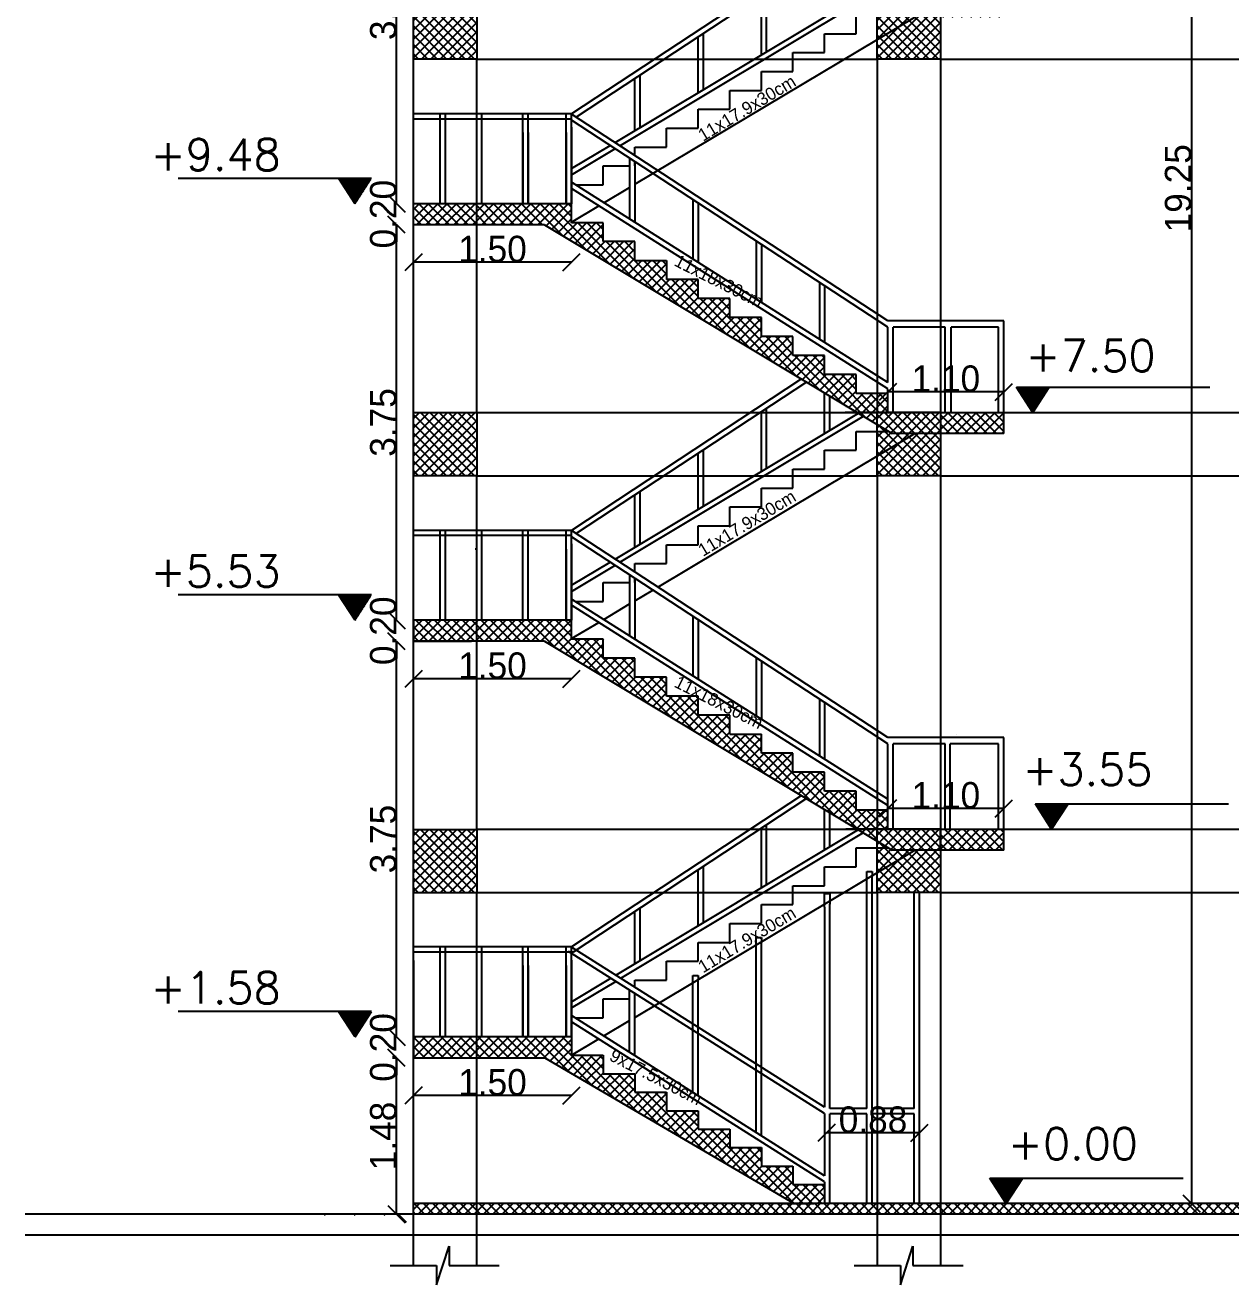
# Model space of a CAD drawing. Extents: x 151242 to 151523, y 158752 to 159354.
# Drawn here: x 151381.78 to 151393.22, y 158988.16 to 159000.1 of the extents above; entities that cross this region are included whole.
import ezdxf

# ---------------------------------------------------------------- set-up
doc = ezdxf.new("R2010")
doc.units = 0
doc.header["$LTSCALE"] = 3
doc.header["$MEASUREMENT"] = 0
doc.header["$PDMODE"] = 2
doc.header["$PDSIZE"] = 0.03
doc.linetypes.add('AUSGEZOGEN', pattern=[0])
doc.linetypes.add('VONLAYER', pattern=[0])
doc.layers.get('0').update_dxf_attribs({"linetype": 'CONTINUOUS'})
doc.layers.get('DEFPOINTS').update_dxf_attribs({"linetype": 'CONTINUOUS'})
for name, color, linetype in [('3', 4, 'CONTINUOUS'), ('4', 12, 'CONTINUOUS'), ('concret', 5, 'CONTINUOUS'), ('EBENE0', 7, 'AUSGEZOGEN'), ('HATH', 253, 'CONTINUOUS'), ('ST', 2, 'CONTINUOUS'), ('Stairs', 231, 'CONTINUOUS'), ('TEXTM', 2, 'CONTINUOUS'), ('TEXTS', 1, 'CONTINUOUS')]:
    doc.layers.add(name, color=color, linetype=linetype)
doc.layers.add('LAND CORNERS', color=255, linetype='CONTINUOUS', lineweight=25)
doc.styles.add('ROMANS', font='romans.shx')
doc.dimstyles.new('mais 1-100 plan', dxfattribs={"dimtxt": 0.25, "dimasz": 0.1635, "dimexe": 0.18, "dimexo": 0.0625, "dimgap": 0, "dimtad": 1, "dimzin": 0, "dimdsep": 46, "dimtxsty": 'Standard', "dimblk": 'OBLIQUE', "dimcen": 0, "dimse1": 1, "dimse2": 1, "dimclrd": 8, "dimclrt": 4, "dimadec": 0, "dimazin": 0, "dimtfac": 1, "dimtix": 1, "dimtofl": 0, "dimtmove": 0, "dimatfit": 3, "dimldrblk": 'OBLIQUE', "dimfxl": 0.18, "dimtolj": 1, "dimtzin": 0, "dimarcsym": 0})
pattern_1 = [(45, (-749.608565, -22062.953317), (-0.044194173824, 0.044194173824), []), (135, (-749.608565, -22062.953317), (-0.044194173824, -0.044194173824), [])]

# ---------------------------------------------------------------- blocks, each defined once
blk = doc.blocks.new('_OBLIQUE')
at = {"color": 0, "linetype": 'ByBlock'}
blk.add_line((-0.5, -0.5), (0.5, 0.5), dxfattribs=at)
blk = doc.blocks.new('*D728')
at = {"layer": 'DEFPOINTS', "color": 0, "transparency": 16777216}
for p in [(151392.878, 159008.183), (151392.846, 158988.933), (151392.878, 158988.933)]:
    blk.add_point(p, dxfattribs=at)
at = {"layer": 'LAND CORNERS', "color": 8, "lineweight": -2, "transparency": 16777216}
blk.add_line((151392.846, 159008.183), (151392.846, 158988.933), dxfattribs=at)
at = {"layer": 'LAND CORNERS', "color": 8, "lineweight": -2, "transparency": 16777216, "xscale": 0.1635000000000001, "yscale": 0.1635000000000001, "zscale": 0.1635000000000001}
for p, rotation in [((151392.846, 159008.183), 90), ((151392.846, 158988.933), 270)]:
    blk.add_blockref('_OBLIQUE', p, dxfattribs=dict(at, rotation=rotation))
at = {"layer": 'LAND CORNERS', "color": 4, "transparency": 16777216, "insert": (151392.721, 158998.558), "char_height": 0.25, "attachment_point": 5, "rotation": 90}
blk.add_mtext('\\A1;19.25', dxfattribs=at)
blk = doc.blocks.new('*D740')
at = {"layer": 'DEFPOINTS', "color": 0, "transparency": 16777216}
for p in [(151385.307, 158990.313), (151385.461, 158990.313), (151385.461, 158988.833)]:
    blk.add_point(p, dxfattribs=at)
at = {"layer": 'LAND CORNERS', "color": 8, "lineweight": -2, "transparency": 16777216}
blk.add_line((151385.307, 158988.833), (151385.307, 158990.313), dxfattribs=at)
at = {"layer": 'LAND CORNERS', "color": 8, "lineweight": -2, "transparency": 16777216, "xscale": 0.1635000000000001, "yscale": 0.1635000000000001, "zscale": 0.1635000000000001}
for p, rotation in [((151385.307, 158990.313), 90), ((151385.307, 158988.833), 270)]:
    blk.add_blockref('_OBLIQUE', p, dxfattribs=dict(at, rotation=rotation))
at = {"layer": 'LAND CORNERS', "color": 4, "transparency": 16777216, "insert": (151385.182, 158989.573), "char_height": 0.25, "attachment_point": 5, "rotation": 90}
blk.add_mtext('\\A1;1.48', dxfattribs=at)
blk = doc.blocks.new('*D741')
at = {"layer": 'DEFPOINTS', "color": 0, "transparency": 16777216}
for p in [(151385.307, 158990.513), (151385.467, 158990.513), (151385.467, 158990.313)]:
    blk.add_point(p, dxfattribs=at)
at = {"layer": 'LAND CORNERS', "color": 8, "lineweight": -2, "transparency": 16777216}
for p, q in [((151385.307, 158990.513), (151385.307, 158990.677)), ((151385.307, 158990.313), (151385.307, 158990.15))]:
    blk.add_line(p, q, dxfattribs=at)
at = {"layer": 'LAND CORNERS', "color": 8, "lineweight": -2, "transparency": 16777216, "xscale": 0.1635000000000001, "yscale": 0.1635000000000001, "zscale": 0.1635000000000001}
for p, rotation in [((151385.307, 158990.513), 270), ((151385.307, 158990.313), 90)]:
    blk.add_blockref('_OBLIQUE', p, dxfattribs=dict(at, rotation=rotation))
at = {"layer": 'LAND CORNERS', "color": 4, "transparency": 16777216, "insert": (151385.182, 158990.413), "char_height": 0.25, "attachment_point": 5, "rotation": 90}
blk.add_mtext('\\A1;0.20', dxfattribs=at)
blk = doc.blocks.new('*D742')
at = {"layer": 'DEFPOINTS', "color": 0, "transparency": 16777216}
for p in [(151385.307, 158994.263), (151385.467, 158994.263), (151385.467, 158990.513)]:
    blk.add_point(p, dxfattribs=at)
at = {"layer": 'LAND CORNERS', "color": 8, "lineweight": -2, "transparency": 16777216}
blk.add_line((151385.307, 158990.513), (151385.307, 158994.263), dxfattribs=at)
at = {"layer": 'LAND CORNERS', "color": 8, "lineweight": -2, "transparency": 16777216, "xscale": 0.1635000000000001, "yscale": 0.1635000000000001, "zscale": 0.1635000000000001}
for p, rotation in [((151385.307, 158994.263), 90), ((151385.307, 158990.513), 270)]:
    blk.add_blockref('_OBLIQUE', p, dxfattribs=dict(at, rotation=rotation))
at = {"layer": 'LAND CORNERS', "color": 4, "transparency": 16777216, "insert": (151385.182, 158992.388), "char_height": 0.25, "attachment_point": 5, "rotation": 90}
blk.add_mtext('\\A1;3.75', dxfattribs=at)
blk = doc.blocks.new('*D743')
at = {"layer": 'DEFPOINTS', "color": 0, "transparency": 16777216}
for p in [(151385.307, 158994.463), (151385.467, 158994.463), (151385.467, 158994.263)]:
    blk.add_point(p, dxfattribs=at)
at = {"layer": 'LAND CORNERS', "color": 8, "lineweight": -2, "transparency": 16777216}
for p, q in [((151385.307, 158994.463), (151385.307, 158994.627)), ((151385.307, 158994.263), (151385.307, 158994.1))]:
    blk.add_line(p, q, dxfattribs=at)
at = {"layer": 'LAND CORNERS', "color": 8, "lineweight": -2, "transparency": 16777216, "xscale": 0.1635000000000001, "yscale": 0.1635000000000001, "zscale": 0.1635000000000001}
for p, rotation in [((151385.307, 158994.463), 270), ((151385.307, 158994.263), 90)]:
    blk.add_blockref('_OBLIQUE', p, dxfattribs=dict(at, rotation=rotation))
at = {"layer": 'LAND CORNERS', "color": 4, "transparency": 16777216, "insert": (151385.182, 158994.363), "char_height": 0.25, "attachment_point": 5, "rotation": 90}
blk.add_mtext('\\A1;0.20', dxfattribs=at)
blk = doc.blocks.new('*D744')
at = {"layer": 'DEFPOINTS', "color": 0, "transparency": 16777216}
for p in [(151385.307, 158998.213), (151385.467, 158998.213), (151385.467, 158994.463)]:
    blk.add_point(p, dxfattribs=at)
at = {"layer": 'LAND CORNERS', "color": 8, "lineweight": -2, "transparency": 16777216}
blk.add_line((151385.307, 158994.463), (151385.307, 158998.213), dxfattribs=at)
at = {"layer": 'LAND CORNERS', "color": 8, "lineweight": -2, "transparency": 16777216, "xscale": 0.1635000000000001, "yscale": 0.1635000000000001, "zscale": 0.1635000000000001}
for p, rotation in [((151385.307, 158998.213), 90), ((151385.307, 158994.463), 270)]:
    blk.add_blockref('_OBLIQUE', p, dxfattribs=dict(at, rotation=rotation))
at = {"layer": 'LAND CORNERS', "color": 4, "transparency": 16777216, "insert": (151385.182, 158996.338), "char_height": 0.25, "attachment_point": 5, "rotation": 90}
blk.add_mtext('\\A1;3.75', dxfattribs=at)
blk = doc.blocks.new('*D745')
at = {"layer": 'DEFPOINTS', "color": 0, "transparency": 16777216}
for p in [(151385.307, 158998.413), (151385.467, 158998.413), (151385.467, 158998.213)]:
    blk.add_point(p, dxfattribs=at)
at = {"layer": 'LAND CORNERS', "color": 8, "lineweight": -2, "transparency": 16777216}
for p, q in [((151385.307, 158998.413), (151385.307, 158998.577)), ((151385.307, 158998.213), (151385.307, 158998.05))]:
    blk.add_line(p, q, dxfattribs=at)
at = {"layer": 'LAND CORNERS', "color": 8, "lineweight": -2, "transparency": 16777216, "xscale": 0.1635000000000001, "yscale": 0.1635000000000001, "zscale": 0.1635000000000001}
for p, rotation in [((151385.307, 158998.413), 270), ((151385.307, 158998.213), 90)]:
    blk.add_blockref('_OBLIQUE', p, dxfattribs=dict(at, rotation=rotation))
at = {"layer": 'LAND CORNERS', "color": 4, "transparency": 16777216, "insert": (151385.182, 158998.313), "char_height": 0.25, "attachment_point": 5, "rotation": 90}
blk.add_mtext('\\A1;0.20', dxfattribs=at)
blk = doc.blocks.new('*D746')
at = {"layer": 'DEFPOINTS', "color": 0, "transparency": 16777216}
for p in [(151385.307, 159002.163), (151385.467, 159002.163), (151385.467, 158998.413)]:
    blk.add_point(p, dxfattribs=at)
at = {"layer": 'LAND CORNERS', "color": 8, "lineweight": -2, "transparency": 16777216}
blk.add_line((151385.307, 158998.413), (151385.307, 159002.163), dxfattribs=at)
at = {"layer": 'LAND CORNERS', "color": 8, "lineweight": -2, "transparency": 16777216, "xscale": 0.1635000000000001, "yscale": 0.1635000000000001, "zscale": 0.1635000000000001}
for p, rotation in [((151385.307, 159002.163), 90), ((151385.307, 158998.413), 270)]:
    blk.add_blockref('_OBLIQUE', p, dxfattribs=dict(at, rotation=rotation))
at = {"layer": 'LAND CORNERS', "color": 4, "transparency": 16777216, "insert": (151385.182, 159000.288), "char_height": 0.25, "attachment_point": 5, "rotation": 90}
blk.add_mtext('\\A1;3.75', dxfattribs=at)
blk = doc.blocks.new('*D754')
at = {"layer": 'DEFPOINTS', "color": 0, "transparency": 16777216}
for p in [(151389.385, 158989.602), (151389.385, 158989.445), (151390.267, 158989.445)]:
    blk.add_point(p, dxfattribs=at)
at = {"layer": 'LAND CORNERS', "color": 8, "lineweight": -2, "transparency": 16777216}
blk.add_line((151390.267, 158989.602), (151389.385, 158989.602), dxfattribs=at)
at = {"layer": 'LAND CORNERS', "color": 8, "lineweight": -2, "transparency": 16777216, "xscale": 0.1635000000000001, "yscale": 0.1635000000000001, "zscale": 0.1635000000000001, "rotation": 180}
blk.add_blockref('_OBLIQUE', (151389.385, 158989.602), dxfattribs=at)
at = {"layer": 'LAND CORNERS', "color": 8, "lineweight": -2, "transparency": 16777216, "xscale": 0.1635000000000001, "yscale": 0.1635000000000001, "zscale": 0.1635000000000001}
blk.add_blockref('_OBLIQUE', (151390.267, 158989.602), dxfattribs=at)
at = {"layer": 'LAND CORNERS', "color": 4, "transparency": 16777216, "insert": (151389.826, 158989.727), "char_height": 0.25, "attachment_point": 5}
blk.add_mtext('\\A1;0.88', dxfattribs=at)
blk = doc.blocks.new('*D756')
at = {"layer": 'DEFPOINTS', "color": 0, "transparency": 16777216}
for p in [(151385.467, 158990.513), (151386.966, 158990.514), (151385.467, 158989.956)]:
    blk.add_point(p, dxfattribs=at)
at = {"layer": 'LAND CORNERS', "color": 8, "lineweight": -2, "transparency": 16777216}
blk.add_line((151386.967, 158989.957), (151385.467, 158989.956), dxfattribs=at)
at = {"layer": 'LAND CORNERS', "color": 8, "lineweight": -2, "transparency": 16777216, "xscale": 0.1635000000000001, "yscale": 0.1635000000000001, "zscale": 0.1635000000000001}
for p, rotation in [((151385.467, 158989.956), 180.0382136672905), ((151386.967, 158989.957), 0.03821366729050979)]:
    blk.add_blockref('_OBLIQUE', p, dxfattribs=dict(at, rotation=rotation))
at = {"layer": 'LAND CORNERS', "color": 4, "transparency": 16777216, "insert": (151386.217, 158990.081), "char_height": 0.25, "attachment_point": 5, "rotation": 0.0382}
blk.add_mtext('\\A1;1.50', dxfattribs=at)
blk = doc.blocks.new('*D757')
at = {"layer": 'DEFPOINTS', "color": 0, "transparency": 16777216}
for p in [(151385.467, 158994.463), (151386.966, 158994.464), (151385.467, 158993.906)]:
    blk.add_point(p, dxfattribs=at)
at = {"layer": 'LAND CORNERS', "color": 8, "lineweight": -2, "transparency": 16777216}
blk.add_line((151386.967, 158993.907), (151385.467, 158993.906), dxfattribs=at)
at = {"layer": 'LAND CORNERS', "color": 8, "lineweight": -2, "transparency": 16777216, "xscale": 0.1635000000000001, "yscale": 0.1635000000000001, "zscale": 0.1635000000000001}
for p, rotation in [((151385.467, 158993.906), 180.0382136672905), ((151386.967, 158993.907), 0.03821366729050979)]:
    blk.add_blockref('_OBLIQUE', p, dxfattribs=dict(at, rotation=rotation))
at = {"layer": 'LAND CORNERS', "color": 4, "transparency": 16777216, "insert": (151386.217, 158994.031), "char_height": 0.25, "attachment_point": 5, "rotation": 0.0382}
blk.add_mtext('\\A1;1.50', dxfattribs=at)
blk = doc.blocks.new('*D758')
at = {"layer": 'DEFPOINTS', "color": 0, "transparency": 16777216}
for p in [(151385.467, 158998.413), (151386.966, 158998.414), (151385.467, 158997.856)]:
    blk.add_point(p, dxfattribs=at)
at = {"layer": 'LAND CORNERS', "color": 8, "lineweight": -2, "transparency": 16777216}
blk.add_line((151386.967, 158997.857), (151385.467, 158997.856), dxfattribs=at)
at = {"layer": 'LAND CORNERS', "color": 8, "lineweight": -2, "transparency": 16777216, "xscale": 0.1635000000000001, "yscale": 0.1635000000000001, "zscale": 0.1635000000000001}
for p, rotation in [((151386.967, 158997.857), 0.03821366729050979), ((151385.467, 158997.856), 180.0382136672905)]:
    blk.add_blockref('_OBLIQUE', p, dxfattribs=dict(at, rotation=rotation))
at = {"layer": 'LAND CORNERS', "color": 4, "transparency": 16777216, "insert": (151386.217, 158997.981), "char_height": 0.25, "attachment_point": 5, "rotation": 0.0382}
blk.add_mtext('\\A1;1.50', dxfattribs=at)
blk = doc.blocks.new('*D761')
at = {"layer": 'DEFPOINTS', "color": 0, "transparency": 16777216}
for p in [(151389.967, 158996.627), (151389.967, 158996.433), (151391.067, 158996.433)]:
    blk.add_point(p, dxfattribs=at)
at = {"layer": 'LAND CORNERS', "color": 8, "lineweight": -2, "transparency": 16777216}
blk.add_line((151391.067, 158996.627), (151389.967, 158996.627), dxfattribs=at)
at = {"layer": 'LAND CORNERS', "color": 8, "lineweight": -2, "transparency": 16777216, "xscale": 0.1635000000000001, "yscale": 0.1635000000000001, "zscale": 0.1635000000000001}
for p, rotation in [((151389.967, 158996.627), 180.0000000060645), ((151391.067, 158996.627), 6.064508895065047e-09)]:
    blk.add_blockref('_OBLIQUE', p, dxfattribs=dict(at, rotation=rotation))
at = {"layer": 'LAND CORNERS', "color": 4, "transparency": 16777216, "insert": (151390.517, 158996.752), "char_height": 0.25, "attachment_point": 5, "rotation": 0}
blk.add_mtext('\\A1;1.10', dxfattribs=at)
blk = doc.blocks.new('*D764')
at = {"layer": 'DEFPOINTS', "color": 0, "transparency": 16777216}
for p in [(151389.967, 158992.677), (151389.967, 158992.483), (151391.067, 158992.483)]:
    blk.add_point(p, dxfattribs=at)
at = {"layer": 'LAND CORNERS', "color": 8, "lineweight": -2, "transparency": 16777216}
blk.add_line((151391.067, 158992.677), (151389.967, 158992.677), dxfattribs=at)
at = {"layer": 'LAND CORNERS', "color": 8, "lineweight": -2, "transparency": 16777216, "xscale": 0.1635000000000001, "yscale": 0.1635000000000001, "zscale": 0.1635000000000001}
for p, rotation in [((151389.967, 158992.677), 180.0000000060645), ((151391.067, 158992.677), 6.064508895065047e-09)]:
    blk.add_blockref('_OBLIQUE', p, dxfattribs=dict(at, rotation=rotation))
at = {"layer": 'LAND CORNERS', "color": 4, "transparency": 16777216, "insert": (151390.517, 158992.802), "char_height": 0.25, "attachment_point": 5, "rotation": 0}
blk.add_mtext('\\A1;1.10', dxfattribs=at)

msp = doc.modelspace()

# ---------------------------------------------------------------- hatches: boundary and pattern name
at = {"layer": 'HATH'}
h = msp.add_hatch(dxfattribs=at)
h.set_pattern_fill('ANSI37', color=256, scale=0.5, style=0)
h.set_pattern_definition([(45, (-280.862875, -2.71911), (-0.044194173824, 0.044194173824), []), (135, (-280.862875, -2.71911), (-0.044194173824, -0.044194173824), [])])
h.paths.add_polyline_path([(151391.067, 158992.483), (151390.467, 158992.483), (151390.467, 158992.283), (151391.067, 158992.283)])
h.paths.add_polyline_path([(151391.067, 158996.433), (151390.467, 158996.433), (151390.467, 158996.232), (151391.067, 158996.232)])
h.paths.add_polyline_path([(151391.067, 159000.383), (151390.467, 159000.383), (151390.467, 159000.181), (151391.067, 159000.181)])
h.paths.add_polyline_path([(151391.067, 159004.333), (151390.467, 159004.333), (151390.467, 159004.13), (151391.067, 159004.13)])
h = msp.add_hatch(dxfattribs=at)
h.set_pattern_fill('ANSI37', color=256, scale=0.5, style=0)
h.set_pattern_definition([(45, (145735.8785, 160086.46029), (-0.0441941738, 0.0441941738), []), (135, (145735.8785, 160086.46029), (-0.0441941738, -0.0441941738), [])])
h.paths.add_polyline_path([(151385.467, 159000.383), (151386.067, 159000.383), (151386.067, 158999.783), (151385.467, 158999.783)])
h = msp.add_hatch(dxfattribs=at)
h.set_pattern_fill('ANSI37', color=256, scale=0.5, style=0)
h.set_pattern_definition([(45, (145740.2785, 160086.46029), (-0.0441941738, 0.0441941738), []), (135, (145740.2785, 160086.46029), (-0.0441941738, -0.0441941738), [])])
h.paths.add_polyline_path([(151389.867, 159000.383), (151390.467, 159000.383), (151390.467, 158999.783), (151389.867, 158999.783)])
h = msp.add_hatch(dxfattribs=at)
h.set_pattern_fill('ANSI37', color=256, scale=0.5, style=0)
h.set_pattern_definition(pattern_1)
h.paths.add_polyline_path([(151389.967, 158992.663), (151389.667, 158992.663), (151389.667, 158992.843), (151389.367, 158992.843), (151389.367, 158993.023), (151389.067, 158993.023), (151389.067, 158993.203), (151388.767, 158993.203), (151388.767, 158993.383), (151388.467, 158993.383), (151388.467, 158993.563), (151388.167, 158993.563), (151388.167, 158993.743), (151387.867, 158993.743), (151387.867, 158993.923), (151387.567, 158993.923), (151387.567, 158994.103), (151387.267, 158994.103), (151387.267, 158994.283), (151386.967, 158994.283), (151386.967, 158994.463), (151386.067, 158994.463), (151386.067, 158994.263), (151386.709, 158994.263), (151389.675, 158992.483), (151389.967, 158992.483)])
h.paths.add_polyline_path([(151386.067, 158994.463), (151385.467, 158994.463), (151385.467, 158994.263), (151386.067, 158994.263)])
h.paths.add_polyline_path([(151389.667, 158996.792), (151389.367, 158996.792), (151389.367, 158996.972), (151389.067, 158996.972), (151389.067, 158997.152), (151388.767, 158997.152), (151388.767, 158997.332), (151388.467, 158997.332), (151388.467, 158997.512), (151388.167, 158997.512), (151388.167, 158997.692), (151387.867, 158997.692), (151387.867, 158997.872), (151387.567, 158997.872), (151387.567, 158998.052), (151387.267, 158998.052), (151387.267, 158998.232), (151386.967, 158998.232), (151386.967, 158998.412), (151386.067, 158998.412), (151386.067, 158998.212), (151386.709, 158998.212), (151389.674, 158996.433), (151389.967, 158996.433), (151389.967, 158996.612), (151389.667, 158996.612)])
h.paths.add_polyline_path([(151387.891, 158993.822), (151388.856, 158993.337), (151388.937, 158993.498), (151387.971, 158993.983)], flags=25)
h.paths.add_polyline_path([(151389.867, 158996.318), (151389.867, 158996.433), (151389.674, 158996.433)])
h.paths.add_polyline_path([(151390.467, 158996.433), (151390.467, 158996.43), (151391.067, 158996.43), (151391.067, 158996.433)])
h.paths.add_polyline_path([(151389.867, 158992.369), (151389.867, 158992.483), (151389.675, 158992.483)])
h = msp.add_hatch(dxfattribs=at)
h.set_pattern_fill('ANSI37', color=256, scale=0.5, style=0)
h.set_pattern_definition(pattern_1)
h.paths.add_polyline_path([(151386.067, 158998.212), (151386.067, 158998.412), (151385.467, 158998.412), (151385.467, 158998.212)])
h = msp.add_hatch(dxfattribs=at)
h.set_pattern_fill('ANSI37', color=256, scale=0.5, style=0)
h.set_pattern_definition([(45, (145735.8785, 160082.51029), (-0.0441941738, 0.0441941738), []), (135, (145735.8785, 160082.51029), (-0.0441941738, -0.0441941738), [])])
h.paths.add_polyline_path([(151385.467, 158996.433), (151386.067, 158996.433), (151386.067, 158995.833), (151385.467, 158995.833)])
h = msp.add_hatch(dxfattribs=at)
h.set_pattern_fill('ANSI37', color=256, scale=0.5, style=0)
h.set_pattern_definition([(45, (145740.2785, 160082.51029), (-0.0441941738, 0.0441941738), []), (135, (145740.2785, 160082.51029), (-0.0441941738, -0.0441941738), [])])
h.paths.add_polyline_path([(151389.867, 158996.433), (151390.467, 158996.433), (151390.467, 158995.833), (151389.867, 158995.833)])
h = msp.add_hatch(dxfattribs=at)
h.set_pattern_fill('ANSI37', color=256, scale=0.5, style=0)
h.set_pattern_definition([(45, (145735.8785, 160078.556595), (-0.0441941738, 0.0441941738), []), (135, (145735.8785, 160078.556595), (-0.0441941738, -0.0441941738), [])])
h.paths.add_polyline_path([(151385.467, 158992.48), (151386.067, 158992.48), (151386.067, 158991.88), (151385.467, 158991.88)])
h = msp.add_hatch(dxfattribs=at)
h.set_pattern_fill('ANSI37', color=256, scale=0.5, style=0)
h.set_pattern_definition([(45, (145740.2785, 160078.56029), (-0.0441941738, 0.0441941738), []), (135, (145740.2785, 160078.56029), (-0.0441941738, -0.0441941738), [])])
h.paths.add_polyline_path([(151389.867, 158992.483), (151390.467, 158992.483), (151390.467, 158991.883), (151389.867, 158991.883)])
h = msp.add_hatch(dxfattribs=at)
h.set_pattern_fill('ANSI37', color=256, scale=0.5, style=0)
h.set_pattern_definition(pattern_1)
h.paths.add_polyline_path([(151388.767, 158989.288), (151388.767, 158989.463), (151388.467, 158989.463), (151388.467, 158989.638), (151388.167, 158989.638), (151388.167, 158989.813), (151387.867, 158989.813), (151387.867, 158989.988), (151387.567, 158989.988), (151387.567, 158990.163), (151387.267, 158990.163), (151387.267, 158990.338), (151386.967, 158990.338), (151386.967, 158990.513), (151386.267, 158990.513), (151386.067, 158990.513), (151386.067, 158990.313), (151386.712, 158990.313), (151389.078, 158988.933), (151389.367, 158988.933), (151389.367, 158989.113), (151389.067, 158989.113), (151389.067, 158989.288)])
h.paths.add_polyline_path([(151386.067, 158990.313), (151386.067, 158990.513), (151385.467, 158990.513), (151385.467, 158990.313)])
h = msp.add_hatch(dxfattribs=at)
h.set_pattern_fill('ANSI37', color=256, scale=0.5, style=0)
h.set_pattern_definition([(45, (-366.333926, -11.74232), (-0.044194173824, 0.044194173824), []), (135, (-366.333926, -11.74232), (-0.044194173824, -0.044194173824), [])])
h.paths.add_polyline_path([(151394.867, 158988.933), (151385.467, 158988.933), (151385.467, 158988.833), (151394.867, 158988.833)])
at = {"layer": 'TEXTS'}
h = msp.add_hatch(dxfattribs=at)
h.set_pattern_fill('ANSI31', color=0, scale=0.03)
h.set_pattern_definition([(45, (-338.561421, -154.7104367), (-0.00265165042945, 0.00265165042945), [])])
h.paths.add_polyline_path([(151384.759, 158998.65), (151385.069, 158998.652), (151384.915, 158998.412)])
h = msp.add_hatch(dxfattribs=at)
h.set_pattern_fill('ANSI31', color=0, scale=0.03)
h.set_pattern_definition([(45, (-372.3902878, -156.6894367), (-0.00265165042945, 0.00265165042945), [])])
h.paths.add_polyline_path([(151391.497, 158996.671), (151391.187, 158996.673), (151391.341, 158996.433)])
h = msp.add_hatch(dxfattribs=at)
h.set_pattern_fill('ANSI31', color=0, scale=0.03)
h.set_pattern_definition([(45, (-338.561421, -158.6594367), (-0.00265165042945, 0.00265165042945), [])])
h.paths.add_polyline_path([(151384.759, 158994.701), (151385.069, 158994.703), (151384.915, 158994.463)])
h = msp.add_hatch(dxfattribs=at)
h.set_pattern_fill('ANSI31', color=0, scale=0.03)
h.set_pattern_definition([(45, (-372.2117308, -160.6394367), (-0.00265165042945, 0.00265165042945), [])])
h.paths.add_polyline_path([(151391.676, 158992.721), (151391.366, 158992.723), (151391.52, 158992.483)])
h = msp.add_hatch(dxfattribs=at)
h.set_pattern_fill('ANSI31', color=0, scale=0.03)
h.set_pattern_definition([(45, (-338.561421, -162.6094367), (-0.00265165042945, 0.00265165042945), [])])
h.paths.add_polyline_path([(151384.759, 158990.751), (151385.069, 158990.753), (151384.915, 158990.513)])
h = msp.add_hatch(dxfattribs=at)
h.set_pattern_fill('ANSI31', color=0, scale=0.03)
h.set_pattern_definition([(45, (-372.6436686, -164.1894367), (-0.00265165042945, 0.00265165042945), [])])
h.paths.add_polyline_path([(151391.244, 158989.171), (151390.934, 158989.173), (151391.088, 158988.933)])

# ---------------------------------------------------------------- linework, layer by layer
at = {"layer": '4', "color": 3, "linetype": 'AUSGEZOGEN'}
for p, q in [((151385.686, 158988.162), (151385.805, 158988.528)), ((151385.805, 158988.528), (151385.805, 158988.346)), ((151390.086, 158988.162), (151390.205, 158988.528)), ((151390.205, 158988.528), (151390.205, 158988.346)), ((151385.247, 158988.345), (151385.686, 158988.345)), ((151385.686, 158988.345), (151385.686, 158988.162)), ((151385.805, 158988.346), (151386.281, 158988.346)), ((151389.647, 158988.345), (151390.086, 158988.345)), ((151390.086, 158988.345), (151390.086, 158988.162)), ((151390.205, 158988.346), (151390.681, 158988.346))]:
    msp.add_line(p, q, dxfattribs=at)
at = {"layer": 'concret'}
for points in [[(151385.467, 159000.383), (151386.067, 159000.383), (151386.067, 158999.783), (151385.467, 158999.783)], [(151389.867, 159000.383), (151390.467, 159000.383), (151390.467, 158999.783), (151389.867, 158999.783)], [(151385.467, 158996.433), (151386.067, 158996.433), (151386.067, 158995.833), (151385.467, 158995.833)], [(151389.867, 158996.433), (151390.467, 158996.433), (151390.467, 158995.833), (151389.867, 158995.833)], [(151385.467, 158992.48), (151386.067, 158992.48), (151386.067, 158991.88), (151385.467, 158991.88)], [(151389.867, 158992.483), (151390.467, 158992.483), (151390.467, 158991.883), (151389.867, 158991.883)]]:
    msp.add_lwpolyline(points, close=True, dxfattribs=at)
at = {"layer": 'EBENE0', "color": 3, "linetype": 'AUSGEZOGEN'}
for p, q in [((151385.467, 158992.483), (151385.467, 159007.883)), ((151385.467, 158992.483), (151385.467, 159007.883)), ((151386.067, 158999.783), (151389.867, 158999.783)), ((151386.067, 158998.408), (151386.067, 158999.783)), ((151386.067, 158999.783), (151389.867, 158999.783)), ((151386.067, 158998.183), (151386.067, 158999.783)), ((151389.867, 158999.783), (151389.867, 158996.433)), ((151389.867, 158999.783), (151389.867, 158996.433)), ((151390.467, 158999.783), (151394.267, 158999.783)), ((151390.467, 158999.783), (151390.467, 158996.433)), ((151390.467, 158999.783), (151394.267, 158999.783)), ((151390.467, 158999.783), (151390.467, 158996.433)), ((151386.067, 158996.433), (151386.067, 158998.187)), ((151386.067, 158996.433), (151386.067, 158998.187)), ((151386.067, 158996.433), (151386.067, 158998.187)), ((151386.067, 158996.433), (151389.867, 158996.433)), ((151386.067, 158996.433), (151389.867, 158996.433)), ((151390.467, 158996.433), (151394.267, 158996.433)), ((151390.467, 158996.433), (151394.267, 158996.433)), ((151386.067, 158994.458), (151386.067, 158995.833)), ((151386.067, 158995.833), (151389.867, 158995.833)), ((151386.067, 158994.258), (151386.067, 158995.833)), ((151386.067, 158995.833), (151389.867, 158995.833)), ((151389.867, 158995.833), (151389.867, 158992.483)), ((151389.867, 158995.833), (151389.867, 158992.483)), ((151390.467, 158995.833), (151394.267, 158995.833)), ((151390.467, 158995.833), (151390.467, 158992.483)), ((151390.467, 158995.833), (151394.267, 158995.833)), ((151390.467, 158995.833), (151390.467, 158992.483)), ((151386.067, 158992.483), (151386.067, 158994.258)), ((151386.067, 158992.483), (151386.067, 158994.258)), ((151386.067, 158992.483), (151386.067, 158994.033)), ((151386.067, 158992.483), (151386.067, 158994.033)), ((151385.467, 158988.833), (151385.467, 158992.483)), ((151385.467, 158988.833), (151385.467, 158992.483)), ((151386.067, 158992.483), (151389.867, 158992.483)), ((151386.067, 158992.483), (151389.867, 158992.483)), ((151390.467, 158992.483), (151394.267, 158992.483)), ((151390.467, 158992.483), (151394.267, 158992.483)), ((151386.067, 158990.683), (151386.067, 158991.883)), ((151386.067, 158991.883), (151389.867, 158991.883)), ((151386.067, 158988.933), (151386.067, 158991.883)), ((151386.067, 158991.883), (151389.867, 158991.883)), ((151389.867, 158991.883), (151389.867, 158988.933)), ((151389.867, 158991.883), (151389.867, 158988.933)), ((151390.467, 158991.883), (151390.467, 158988.933)), ((151390.467, 158991.883), (151394.267, 158991.883)), ((151390.467, 158991.883), (151390.467, 158988.933)), ((151390.467, 158991.883), (151394.267, 158991.883)), ((151385.467, 158988.345), (151385.467, 158988.928)), ((151385.467, 158988.345), (151385.467, 158988.928)), ((151386.067, 158988.346), (151386.067, 158988.928)), ((151386.067, 158988.346), (151386.067, 158988.928)), ((151389.867, 158988.928), (151389.867, 158988.345)), ((151390.467, 158988.928), (151390.467, 158988.346))]:
    msp.add_line(p, q, dxfattribs=at)
at = {"layer": 'EBENE0', "color": 1, "linetype": 'AUSGEZOGEN'}
for p, q in [((151394.867, 158988.933), (151385.467, 158988.933)), ((151385.467, 158988.833), (151381.785, 158988.833)), ((151385.467, 158988.833), (151381.785, 158988.833)), ((151384.302, 158988.833), (151382.578, 158988.833)), ((151384.302, 158988.833), (151382.578, 158988.833)), ((151384.624, 158988.823), (151384.634, 158988.833)), ((151384.624, 158988.823), (151384.634, 158988.833)), ((151384.906, 158988.823), (151384.917, 158988.833)), ((151384.906, 158988.823), (151384.917, 158988.833)), ((151385.189, 158988.823), (151385.2, 158988.833)), ((151385.189, 158988.823), (151385.2, 158988.833)), ((151385.401, 158988.752), (151385.331, 158988.823)), ((151385.401, 158988.752), (151385.331, 158988.823)), ((151385.467, 158988.828), (151385.461, 158988.833)), ((151385.467, 158988.828), (151385.461, 158988.833)), ((151394.867, 158988.833), (151385.467, 158988.833)), ((151385.467, 158988.633), (151381.785, 158988.633)), ((151394.867, 158988.633), (151385.467, 158988.633))]:
    msp.add_line(p, q, dxfattribs=at)
at = {"layer": 'ST'}
for p, q in [((151385.467, 158994.463), (151385.467, 158994.263)), ((151385.467, 158994.263), (151386.019, 158994.263)), ((151389.567, 158992.533), (151389.567, 158992.533)), ((151390.467, 158992.483), (151389.567, 158992.483)), ((151390.467, 158992.283), (151390.467, 158992.483)), ((151391.067, 158992.283), (151390.009, 158992.283)), ((151385.467, 158990.513), (151385.467, 158990.313)), ((151386.267, 158990.513), (151385.467, 158990.513)), ((151385.467, 158990.313), (151386.712, 158990.313))]:
    msp.add_line(p, q, dxfattribs=at)
msp.add_lwpolyline([(151389.567, 158996.443), (151389.567, 158996.433)], dxfattribs=at)
at = {"layer": 'Stairs'}
for p, q in [((151389.147, 159000.699), (151386.966, 158999.264)), ((151389.194, 159000.67), (151387.011, 158999.233)), ((151387.379, 158998.992), (151389.688, 159000.377)), ((151387.426, 158998.962), (151389.737, 159000.348)), ((151388.767, 158999.825), (151388.767, 159000.389)), ((151388.817, 158999.855), (151388.817, 159000.422)), ((151388.167, 158999.465), (151388.167, 158999.994)), ((151388.217, 158999.495), (151388.217, 159000.027)), ((151387.617, 158999.135), (151387.617, 158999.632)), ((151387.567, 158999.105), (151387.567, 158999.599)), ((151386.966, 158999.264), (151385.467, 158999.264)), ((151385.721, 158998.414), (151385.721, 158999.264)), ((151385.771, 158998.414), (151385.771, 158999.264)), ((151386.117, 158998.412), (151386.117, 158999.262)), ((151386.506, 158998.462), (151386.506, 158999.262)), ((151386.506, 158998.412), (151386.506, 158999.262)), ((151386.556, 158998.412), (151386.556, 158999.262)), ((151386.556, 158998.412), (151386.556, 158999.262)), ((151386.916, 158998.462), (151386.916, 158999.262)), ((151386.916, 158998.412), (151386.916, 158999.262)), ((151389.967, 158997.3), (151386.966, 158999.262)), ((151386.966, 158998.412), (151386.966, 158999.262)), ((151386.966, 158998.412), (151386.966, 158999.262)), ((151386.966, 158999.214), (151385.467, 158999.214)), ((151389.967, 158997.24), (151386.966, 158999.203)), ((151386.966, 158999.137), (151386.966, 158998.412)), ((151386.506, 158999.087), (151386.506, 158998.412)), ((151386.556, 158999.087), (151386.556, 158998.412)), ((151386.916, 158999.087), (151386.916, 158998.412)), ((151386.966, 158998.744), (151387.332, 158998.964)), ((151386.966, 158998.686), (151387.378, 158998.933)), ((151387.517, 158998.843), (151387.517, 158998.266)), ((151387.567, 158998.81), (151387.567, 158998.234)), ((151389.967, 158996.716), (151386.966, 158998.615)), ((151389.967, 158996.657), (151386.966, 158998.555)), ((151388.117, 158998.45), (151388.117, 158997.886)), ((151388.167, 158998.417), (151388.167, 158997.855)), ((151388.717, 158998.058), (151388.717, 158997.507)), ((151388.767, 158998.025), (151388.767, 158997.475)), ((151389.317, 158997.665), (151389.317, 158997.127)), ((151389.367, 158997.632), (151389.367, 158997.095)), ((151391.067, 158997.3), (151389.967, 158997.3)), ((151389.967, 158996.716), (151389.967, 158997.24)), ((151389.967, 158996.716), (151389.967, 158997.24)), ((151390.509, 158997.24), (151390.017, 158997.24)), ((151390.017, 158996.432), (151390.017, 158997.24)), ((151390.017, 158996.432), (151390.017, 158997.24)), ((151390.509, 158996.432), (151390.509, 158997.24)), ((151390.566, 158996.433), (151390.566, 158997.24)), ((151391.017, 158997.24), (151390.566, 158997.24)), ((151391.017, 158996.432), (151391.017, 158997.24)), ((151391.067, 158996.433), (151391.067, 158997.3)), ((151389.147, 158996.75), (151386.966, 158995.315)), ((151389.194, 158996.721), (151387.011, 158995.284)), ((151389.967, 158996.612), (151389.967, 158996.657)), ((151389.967, 158996.433), (151389.967, 158996.657)), ((151389.367, 158996.235), (151389.367, 158996.618)), ((151389.417, 158996.265), (151389.417, 158996.588)), ((151387.379, 158995.042), (151389.688, 158996.427)), ((151387.426, 158995.012), (151389.737, 158996.398)), ((151388.767, 158995.875), (151388.767, 158996.44)), ((151388.817, 158995.905), (151388.817, 158996.473)), ((151389.567, 158996.483), (151389.567, 158996.483)), ((151389.967, 158996.483), (151389.967, 158996.483)), ((151389.967, 158996.433), (151390.017, 158996.433)), ((151388.167, 158995.515), (151388.167, 158996.045)), ((151388.217, 158995.545), (151388.217, 158996.078)), ((151387.617, 158995.185), (151387.617, 158995.683)), ((151387.567, 158995.155), (151387.567, 158995.65)), ((151386.966, 158995.315), (151385.467, 158995.315)), ((151385.721, 158994.464), (151385.721, 158995.314)), ((151385.771, 158994.464), (151385.771, 158995.314)), ((151386.067, 158994.463), (151386.067, 158995.313)), ((151386.117, 158994.463), (151386.117, 158995.313)), ((151386.506, 158994.513), (151386.506, 158995.313)), ((151386.506, 158994.463), (151386.506, 158995.313)), ((151386.556, 158994.463), (151386.556, 158995.313)), ((151386.556, 158994.463), (151386.556, 158995.313)), ((151386.916, 158994.513), (151386.916, 158995.313)), ((151386.916, 158994.463), (151386.916, 158995.313)), ((151389.967, 158993.351), (151386.966, 158995.313)), ((151386.966, 158994.463), (151386.966, 158995.313)), ((151386.966, 158994.463), (151386.966, 158995.313)), ((151386.966, 158995.265), (151385.467, 158995.265)), ((151389.967, 158993.291), (151386.966, 158995.254)), ((151386.065, 158995.138), (151386.052, 158995.138)), ((151386.916, 158995.138), (151386.916, 158994.463)), ((151386.966, 158995.188), (151386.966, 158994.463)), ((151386.966, 158994.794), (151387.332, 158995.013)), ((151386.966, 158994.736), (151387.378, 158994.983)), ((151387.517, 158994.894), (151387.517, 158994.316)), ((151387.567, 158994.861), (151387.567, 158994.284)), ((151389.967, 158992.766), (151386.966, 158994.664)), ((151389.967, 158992.706), (151386.966, 158994.605)), ((151388.117, 158994.501), (151388.117, 158993.936)), ((151388.167, 158994.468), (151388.167, 158993.905)), ((151388.717, 158994.109), (151388.717, 158993.557)), ((151388.767, 158994.076), (151388.767, 158993.525)), ((151389.317, 158993.716), (151389.317, 158993.177)), ((151389.367, 158993.683), (151389.367, 158993.145)), ((151391.067, 158993.351), (151389.967, 158993.351)), ((151389.967, 158992.663), (151389.967, 158993.291)), ((151389.967, 158992.483), (151389.967, 158993.291)), ((151390.509, 158993.291), (151390.017, 158993.291)), ((151390.017, 158992.483), (151390.017, 158993.291)), ((151390.017, 158992.483), (151390.017, 158993.291)), ((151390.509, 158992.533), (151390.509, 158993.291)), ((151390.509, 158992.483), (151390.509, 158993.291)), ((151391.017, 158993.291), (151390.559, 158993.291)), ((151390.559, 158992.483), (151390.559, 158993.291)), ((151390.559, 158992.483), (151390.559, 158993.291)), ((151390.617, 158993.383), (151390.617, 158993.384)), ((151390.617, 158993.383), (151390.617, 158993.384)), ((151391.017, 158992.483), (151391.017, 158993.291)), ((151391.067, 158992.483), (151391.067, 158993.351)), ((151389.147, 158992.801), (151386.966, 158991.366)), ((151389.194, 158992.772), (151386.981, 158991.316)), ((151389.367, 158992.286), (151389.367, 158992.669)), ((151389.417, 158992.316), (151389.417, 158992.639)), ((151387.387, 158991.098), (151389.688, 158992.478)), ((151387.435, 158991.068), (151389.737, 158992.449)), ((151388.767, 158991.926), (151388.767, 158992.491)), ((151388.817, 158991.956), (151388.817, 158992.524)), ((151389.567, 158992.483), (151389.617, 158992.483)), ((151389.967, 158992.533), (151389.967, 158992.533)), ((151389.967, 158992.483), (151390.017, 158992.483)), ((151388.167, 158991.566), (151388.167, 158992.096)), ((151388.217, 158991.596), (151388.217, 158992.129)), ((151389.767, 158992.01), (151389.767, 158992.08)), ((151389.767, 158992.08), (151389.817, 158992.08)), ((151389.767, 158989.834), (151389.767, 158992.01)), ((151389.817, 158992.08), (151389.817, 158992.04)), ((151389.817, 158989.834), (151389.817, 158992.04)), ((151389.367, 158991.742), (151389.367, 158991.871)), ((151389.367, 158991.871), (151389.417, 158991.871)), ((151389.417, 158991.871), (151389.417, 158991.772)), ((151390.217, 158989.834), (151390.217, 158991.883)), ((151390.267, 158988.934), (151390.267, 158991.883)), ((151387.617, 158991.236), (151387.617, 158991.734)), ((151389.367, 158991.742), (151389.367, 158989.845)), ((151389.417, 158989.834), (151389.417, 158991.772)), ((151389.417, 158989.834), (151389.417, 158991.772)), ((151387.567, 158991.206), (151387.567, 158991.701)), ((151388.717, 158991.384), (151388.717, 158991.454)), ((151388.717, 158991.454), (151388.767, 158991.454)), ((151388.717, 158989.608), (151388.717, 158991.384)), ((151388.767, 158991.454), (151388.767, 158991.414)), ((151388.767, 158989.576), (151388.767, 158991.414)), ((151386.966, 158991.366), (151385.467, 158991.366)), ((151386.981, 158991.316), (151385.467, 158991.316)), ((151385.721, 158990.514), (151385.721, 158991.364)), ((151385.771, 158990.514), (151385.771, 158991.364)), ((151386.067, 158990.514), (151386.067, 158991.364)), ((151386.117, 158990.514), (151386.117, 158991.364)), ((151386.506, 158990.564), (151386.506, 158991.364)), ((151386.506, 158990.514), (151386.506, 158991.364)), ((151386.556, 158990.514), (151386.556, 158991.364)), ((151386.556, 158990.514), (151386.556, 158991.364)), ((151386.916, 158990.564), (151386.916, 158991.364)), ((151386.916, 158990.514), (151386.916, 158991.364)), ((151389.367, 158989.786), (151386.939, 158991.322)), ((151386.966, 158990.514), (151386.966, 158991.364)), ((151386.966, 158990.514), (151386.966, 158991.364)), ((151389.367, 158989.845), (151386.966, 158991.364)), ((151385.467, 158991.238), (151385.467, 158990.513)), ((151386.506, 158991.189), (151386.506, 158990.514)), ((151386.556, 158991.189), (151386.556, 158990.514)), ((151386.916, 158991.189), (151386.916, 158990.514)), ((151386.966, 158991.239), (151386.966, 158990.514)), ((151386.966, 158990.845), (151387.339, 158991.069)), ((151386.966, 158990.787), (151387.387, 158991.039)), ((151388.117, 158991.026), (151388.117, 158991.096)), ((151388.117, 158991.096), (151388.167, 158991.096)), ((151388.117, 158989.987), (151388.117, 158991.026)), ((151388.167, 158991.096), (151388.167, 158991.056)), ((151388.167, 158989.956), (151388.167, 158991.056)), ((151387.517, 158990.367), (151387.517, 158990.957)), ((151387.567, 158990.335), (151387.567, 158990.925)), ((151389.367, 158989.196), (151386.966, 158990.715)), ((151389.367, 158989.137), (151386.966, 158990.656)), ((151389.767, 158989.834), (151389.417, 158989.834)), ((151390.217, 158989.834), (151389.817, 158989.834)), ((151389.367, 158989.786), (151389.367, 158989.196)), ((151389.767, 158989.784), (151389.417, 158989.784)), ((151389.417, 158988.933), (151389.417, 158989.784)), ((151389.417, 158989.194), (151389.417, 158989.784)), ((151389.767, 158988.934), (151389.767, 158989.784)), ((151390.217, 158989.784), (151389.817, 158989.784)), ((151389.817, 158988.934), (151389.817, 158989.784)), ((151390.217, 158988.934), (151390.217, 158989.784)), ((151389.367, 158989.137), (151389.367, 158988.933)), ((151389.067, 158988.983), (151389.067, 158988.983))]:
    msp.add_line(p, q, dxfattribs=at)
at = {"layer": 'Stairs', "linetype": 'VONLAYER'}
for p, q in [((151390.467, 158996.433), (151389.567, 158996.433)), ((151389.567, 158996.433), (151389.617, 158996.433)), ((151390.467, 158992.483), (151389.567, 158992.483)), ((151390.467, 158992.483), (151389.567, 158992.483)), ((151389.567, 158992.483), (151389.617, 158992.483))]:
    msp.add_line(p, q, dxfattribs=at)
at = {"layer": 'TEXTS'}
for p, q in [((151387.567, 158998.596), (151390.224, 159000.181)), ((151389.667, 159000.023), (151389.667, 159000.202)), ((151389.367, 158999.844), (151389.367, 159000.023)), ((151389.367, 159000.023), (151389.667, 159000.023)), ((151389.067, 158999.665), (151389.067, 158999.844)), ((151389.067, 158999.844), (151389.367, 158999.844)), ((151388.767, 158999.486), (151388.767, 158999.665)), ((151388.767, 158999.665), (151389.067, 158999.665)), ((151388.467, 158999.307), (151388.467, 158999.486)), ((151388.467, 158999.486), (151388.767, 158999.486)), ((151388.167, 158999.128), (151388.167, 158999.307)), ((151388.167, 158999.307), (151388.467, 158999.307)), ((151387.867, 158998.949), (151387.867, 158999.128)), ((151387.867, 158999.128), (151388.167, 158999.128)), ((151387.567, 158998.87), (151387.567, 158998.949)), ((151387.567, 158998.949), (151387.867, 158998.949)), ((151387.567, 158998.77), (151387.567, 158998.81)), ((151387.267, 158998.591), (151387.267, 158998.77)), ((151387.267, 158998.77), (151387.517, 158998.77)), ((151386.967, 158998.412), (151386.967, 158998.591)), ((151387.003, 158998.591), (151387.267, 158998.591)), ((151387.273, 158998.42), (151387.517, 158998.566)), ((151386.967, 158998.412), (151385.467, 158998.412)), ((151386.967, 158998.232), (151386.967, 158998.412)), ((151386.967, 158998.238), (151387.225, 158998.392)), ((151386.709, 158998.212), (151385.467, 158998.212)), ((151386.709, 158998.212), (151390.009, 158996.232)), ((151387.267, 158998.232), (151386.967, 158998.232)), ((151387.267, 158998.052), (151387.267, 158998.232)), ((151387.567, 158998.052), (151387.267, 158998.052)), ((151387.567, 158997.872), (151387.567, 158998.052)), ((151387.567, 158997.872), (151387.867, 158997.872)), ((151387.867, 158997.872), (151387.867, 158997.692)), ((151388.167, 158997.692), (151387.867, 158997.692)), ((151388.167, 158997.512), (151388.167, 158997.692)), ((151388.467, 158997.512), (151388.167, 158997.512)), ((151388.467, 158997.332), (151388.467, 158997.512)), ((151388.767, 158997.332), (151388.467, 158997.332)), ((151388.767, 158997.152), (151388.767, 158997.332)), ((151389.067, 158997.152), (151388.767, 158997.152)), ((151389.067, 158996.972), (151389.067, 158997.152)), ((151389.367, 158996.972), (151389.067, 158996.972)), ((151389.367, 158996.792), (151389.367, 158996.972)), ((151389.667, 158996.792), (151389.367, 158996.792)), ((151389.667, 158996.612), (151389.667, 158996.792)), ((151389.967, 158996.612), (151389.667, 158996.612)), ((151387.786, 158994.777), (151390.224, 158996.232)), ((151389.667, 158996.074), (151389.667, 158996.253)), ((151389.667, 158996.253), (151389.967, 158996.253)), ((151389.967, 158996.253), (151389.967, 158996.258)), ((151391.067, 158996.232), (151390.009, 158996.232)), ((151389.367, 158995.895), (151389.367, 158996.074)), ((151389.367, 158996.074), (151389.667, 158996.074)), ((151389.067, 158995.716), (151389.067, 158995.895)), ((151389.067, 158995.895), (151389.367, 158995.895)), ((151388.767, 158995.537), (151388.767, 158995.716)), ((151388.767, 158995.716), (151389.067, 158995.716)), ((151388.467, 158995.358), (151388.467, 158995.537)), ((151388.467, 158995.537), (151388.767, 158995.537)), ((151388.167, 158995.179), (151388.167, 158995.358)), ((151388.167, 158995.358), (151388.467, 158995.358)), ((151387.867, 158995), (151387.867, 158995.179)), ((151387.867, 158995.179), (151388.167, 158995.179)), ((151387.567, 158994.921), (151387.567, 158995)), ((151387.567, 158995), (151387.867, 158995)), ((151387.567, 158994.821), (151387.567, 158994.861)), ((151387.267, 158994.642), (151387.267, 158994.821)), ((151387.267, 158994.821), (151387.517, 158994.821)), ((151387.567, 158994.647), (151387.738, 158994.749)), ((151386.967, 158994.463), (151386.967, 158994.642)), ((151387.001, 158994.642), (151387.267, 158994.642)), ((151387.272, 158994.471), (151387.517, 158994.617)), ((151386.967, 158994.463), (151385.467, 158994.463)), ((151386.967, 158994.283), (151386.967, 158994.463)), ((151386.967, 158994.289), (151387.224, 158994.442)), ((151386.709, 158994.263), (151385.467, 158994.263)), ((151386.709, 158994.263), (151390.009, 158992.283)), ((151387.267, 158994.283), (151386.967, 158994.283)), ((151387.267, 158994.103), (151387.267, 158994.283)), ((151387.567, 158994.103), (151387.267, 158994.103)), ((151387.567, 158993.923), (151387.567, 158994.103)), ((151387.867, 158993.923), (151387.567, 158993.923)), ((151387.867, 158993.743), (151387.867, 158993.923)), ((151388.167, 158993.743), (151387.867, 158993.743)), ((151388.167, 158993.563), (151388.167, 158993.743)), ((151388.467, 158993.563), (151388.167, 158993.563)), ((151388.467, 158993.383), (151388.467, 158993.563)), ((151388.467, 158993.383), (151388.767, 158993.383)), ((151388.767, 158993.203), (151388.767, 158993.383)), ((151389.067, 158993.203), (151388.767, 158993.203)), ((151389.067, 158993.023), (151389.067, 158993.203)), ((151389.367, 158993.023), (151389.067, 158993.023)), ((151389.367, 158992.843), (151389.367, 158993.023)), ((151389.667, 158992.843), (151389.367, 158992.843)), ((151389.667, 158992.663), (151389.667, 158992.843)), ((151389.967, 158992.663), (151389.667, 158992.663)), ((151387.567, 158990.698), (151390.224, 158992.283)), ((151389.667, 158992.125), (151389.667, 158992.304)), ((151389.667, 158992.304), (151389.967, 158992.304)), ((151389.367, 158991.946), (151389.367, 158992.125)), ((151389.367, 158992.125), (151389.667, 158992.125)), ((151389.067, 158991.767), (151389.067, 158991.946)), ((151389.067, 158991.946), (151389.367, 158991.946)), ((151388.767, 158991.588), (151388.767, 158991.767)), ((151388.767, 158991.767), (151389.067, 158991.767)), ((151388.467, 158991.409), (151388.467, 158991.588)), ((151388.467, 158991.588), (151388.767, 158991.588)), ((151388.167, 158991.23), (151388.167, 158991.409)), ((151388.167, 158991.409), (151388.467, 158991.409)), ((151387.867, 158991.051), (151387.867, 158991.23)), ((151387.867, 158991.23), (151388.167, 158991.23)), ((151387.567, 158990.984), (151387.567, 158991.051)), ((151387.567, 158991.051), (151387.867, 158991.051)), ((151387.567, 158990.872), (151387.567, 158990.925)), ((151387.267, 158990.693), (151387.267, 158990.872)), ((151387.267, 158990.872), (151387.517, 158990.872)), ((151387.001, 158990.693), (151387.267, 158990.693)), ((151387.272, 158990.522), (151387.517, 158990.668)), ((151386.967, 158990.513), (151386.267, 158990.513)), ((151386.967, 158990.513), (151386.967, 158990.338)), ((151386.967, 158990.34), (151387.224, 158990.493)), ((151386.712, 158990.313), (151389.078, 158988.933)), ((151386.967, 158990.338), (151387.267, 158990.338)), ((151387.267, 158990.338), (151387.267, 158990.163)), ((151387.267, 158990.163), (151387.567, 158990.163)), ((151387.567, 158990.163), (151387.567, 158989.988)), ((151387.567, 158989.988), (151387.867, 158989.988)), ((151387.867, 158989.988), (151387.867, 158989.813)), ((151387.867, 158989.813), (151388.167, 158989.813)), ((151388.167, 158989.813), (151388.167, 158989.638)), ((151388.167, 158989.638), (151388.467, 158989.638)), ((151388.467, 158989.638), (151388.467, 158989.463)), ((151388.467, 158989.463), (151388.767, 158989.463)), ((151388.767, 158989.463), (151388.767, 158989.288)), ((151388.767, 158989.288), (151389.067, 158989.288)), ((151389.067, 158989.288), (151389.067, 158989.113)), ((151389.067, 158989.113), (151389.367, 158989.113)), ((151388.967, 158988.933), (151389.267, 158988.933))]:
    msp.add_line(p, q, dxfattribs=at)
at = {"layer": 'TEXTS', "color": 0}
for p, q in [((151385.069, 158998.652), (151383.236, 158998.652)), ((151384.915, 158998.412), (151384.759, 158998.65)), ((151391.341, 158996.433), (151391.187, 158996.673)), ((151391.187, 158996.673), (151393.02, 158996.673)), ((151391.341, 158996.433), (151391.497, 158996.671)), ((151385.069, 158994.703), (151383.236, 158994.703)), ((151384.915, 158994.463), (151384.759, 158994.701)), ((151391.52, 158992.483), (151391.366, 158992.723)), ((151391.366, 158992.723), (151393.199, 158992.723)), ((151391.52, 158992.483), (151391.676, 158992.721)), ((151385.069, 158990.753), (151383.236, 158990.753)), ((151384.915, 158990.513), (151384.759, 158990.751)), ((151384.915, 158990.513), (151385.069, 158990.753)), ((151391.088, 158988.933), (151390.934, 158989.173)), ((151390.934, 158989.173), (151392.767, 158989.173)), ((151391.088, 158988.933), (151391.244, 158989.171))]:
    msp.add_line(p, q, dxfattribs=at)
at = {"layer": 'TEXTS', "color": 2}
for p, q in [((151391.067, 158996.232), (151391.067, 158996.433)), ((151391.067, 158992.283), (151391.067, 158992.483))]:
    msp.add_line(p, q, dxfattribs=at)

# ---------------------------------------------------------------- texts
at = {"layer": '3', "color": 7, "linetype": 'Continuous', "style": 'ROMANS'}
for s, p in [('+9.48', (151382.974, 158998.727)), ('+7.50', (151391.272, 158996.821)), ('+5.53', (151382.974, 158994.778)), ('+3.55', (151391.242, 158992.899)), ('+1.58', (151382.974, 158990.828)), ('+0.00', (151391.104, 158989.349))]:
    msp.add_text(s, height=0.3, dxfattribs=at).set_placement(p)
at = {"layer": 'TEXTM', "color": 4}
for s, rotation, p in [('11x17.9x30cm', 31.0629, (151388.214, 158998.998)), ('11x18x30cm', 333.3342, (151387.931, 158997.829)), ('11x17.9x30cm', 31.0629, (151388.214, 158995.063)), ('11x18x30cm', 333.3342, (151387.931, 158993.835)), ('11x17.9x30cm', 31.0629, (151388.214, 158991.114)), ('9x17.5x30cm', 332.7267, (151387.315, 158990.297))]:
    msp.add_text(s, height=0.12, rotation=rotation, dxfattribs=at).set_placement(p)

# ---------------------------------------------------------------- dimensions: what is measured, and where the dimension line sits
at = {"layer": 'LAND CORNERS'}
for p1, p2, distance, picture, middle in [((151392.878, 159008.183), (151392.878, 158988.933), -0.032, '*D728', (151392.721, 158998.558)), ((151385.467, 158998.413), (151385.467, 159002.163), 0.159, '*D746', (151385.182, 159000.288)), ((151385.467, 158998.213), (151385.467, 158998.413), 0.159, '*D745', (151385.182, 158998.313)), ((151386.966, 158998.414), (151385.467, 158998.413), 0.558, '*D758', (151386.217, 158997.981)), ((151385.467, 158994.463), (151385.467, 158998.213), 0.159, '*D744', (151385.182, 158996.338)), ((151391.067, 158996.433), (151389.967, 158996.433), -0.193, '*D761', (151390.517, 158996.752)), ((151385.467, 158994.263), (151385.467, 158994.463), 0.159, '*D743', (151385.182, 158994.363)), ((151386.966, 158994.464), (151385.467, 158994.463), 0.558, '*D757', (151386.217, 158994.031)), ((151385.467, 158990.513), (151385.467, 158994.263), 0.159, '*D742', (151385.182, 158992.388)), ((151391.067, 158992.483), (151389.967, 158992.483), -0.193, '*D764', (151390.517, 158992.802)), ((151385.467, 158990.313), (151385.467, 158990.513), 0.159, '*D741', (151385.182, 158990.413)), ((151386.966, 158990.514), (151385.467, 158990.513), 0.558, '*D756', (151386.217, 158990.081)), ((151385.461, 158988.833), (151385.461, 158990.313), 0.154, '*D740', (151385.182, 158989.573)), ((151390.267, 158989.445), (151389.385, 158989.445), -0.156, '*D754', (151389.826, 158989.727))]:
    dim = msp.add_aligned_dim(p1=p1, p2=p2, distance=distance, dimstyle='mais 1-100 plan', override={"dimfxlon": 1, "dimarcsym": 1}, dxfattribs=at)
    dim.commit()
    dim.dimension.update_dxf_attribs({"geometry": picture, "text_midpoint": middle})

doc.saveas('drawing.dxf')
